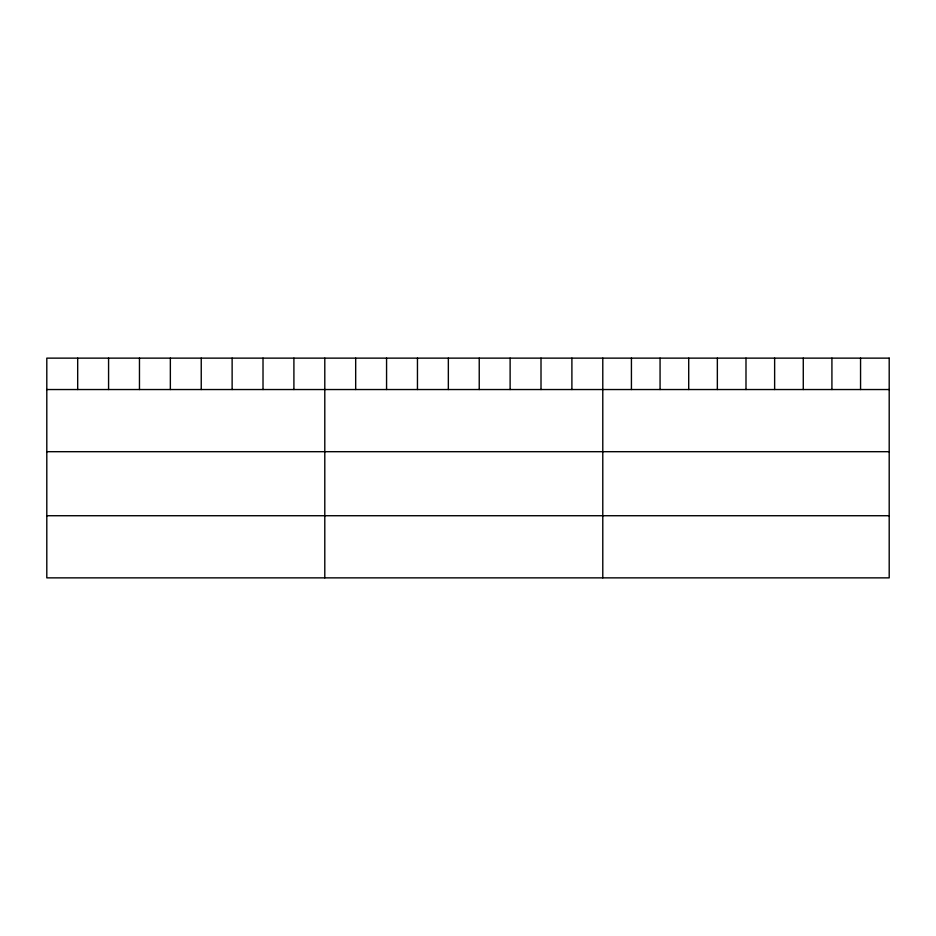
<?xml version="1.0" encoding="UTF-8"?>
<svg xmlns="http://www.w3.org/2000/svg" width="936" height="936" viewBox="0 0 936 936"><rect width="100%" height="100%" fill="white"/><g stroke="black" fill="none" stroke-linecap="round" stroke-linejoin="round"><path stroke-width="1.4" d="M46.8 389.54L889.2 389.54M46.8 451.69L889.2 451.69M46.8 515.724L889.2 515.724M860.558 358.137L860.558 389.54M831.917 358.137L831.917 389.54M803.275 358.137L803.275 389.54M774.634 358.137L774.634 389.54M745.992 358.137L745.992 389.54M717.35 358.137L717.35 389.54M688.709 358.137L688.709 389.54M660.067 358.137L660.067 389.54M631.426 358.137L631.426 389.54M602.784 358.137L602.784 577.863M571.896 358.137L571.896 389.54M541.008 358.137L541.008 389.54M510.12 358.137L510.12 389.54M479.232 358.137L479.232 389.54M448.344 358.137L448.344 389.54M417.456 358.137L417.456 389.54M386.568 358.137L386.568 389.54M355.68 358.137L355.68 389.54M324.792 358.137L324.792 577.863M293.904 358.137L293.904 389.54M263.016 358.137L263.016 389.54M232.128 358.137L232.128 389.54M201.24 358.137L201.24 389.54M170.352 358.137L170.352 389.54M139.464 358.137L139.464 389.54M108.576 358.137L108.576 389.54M77.688 358.137L77.688 389.54M889.2 358.137L46.8 358.137L46.8 577.863L889.2 577.863L889.2 358.137"/></g></svg>
